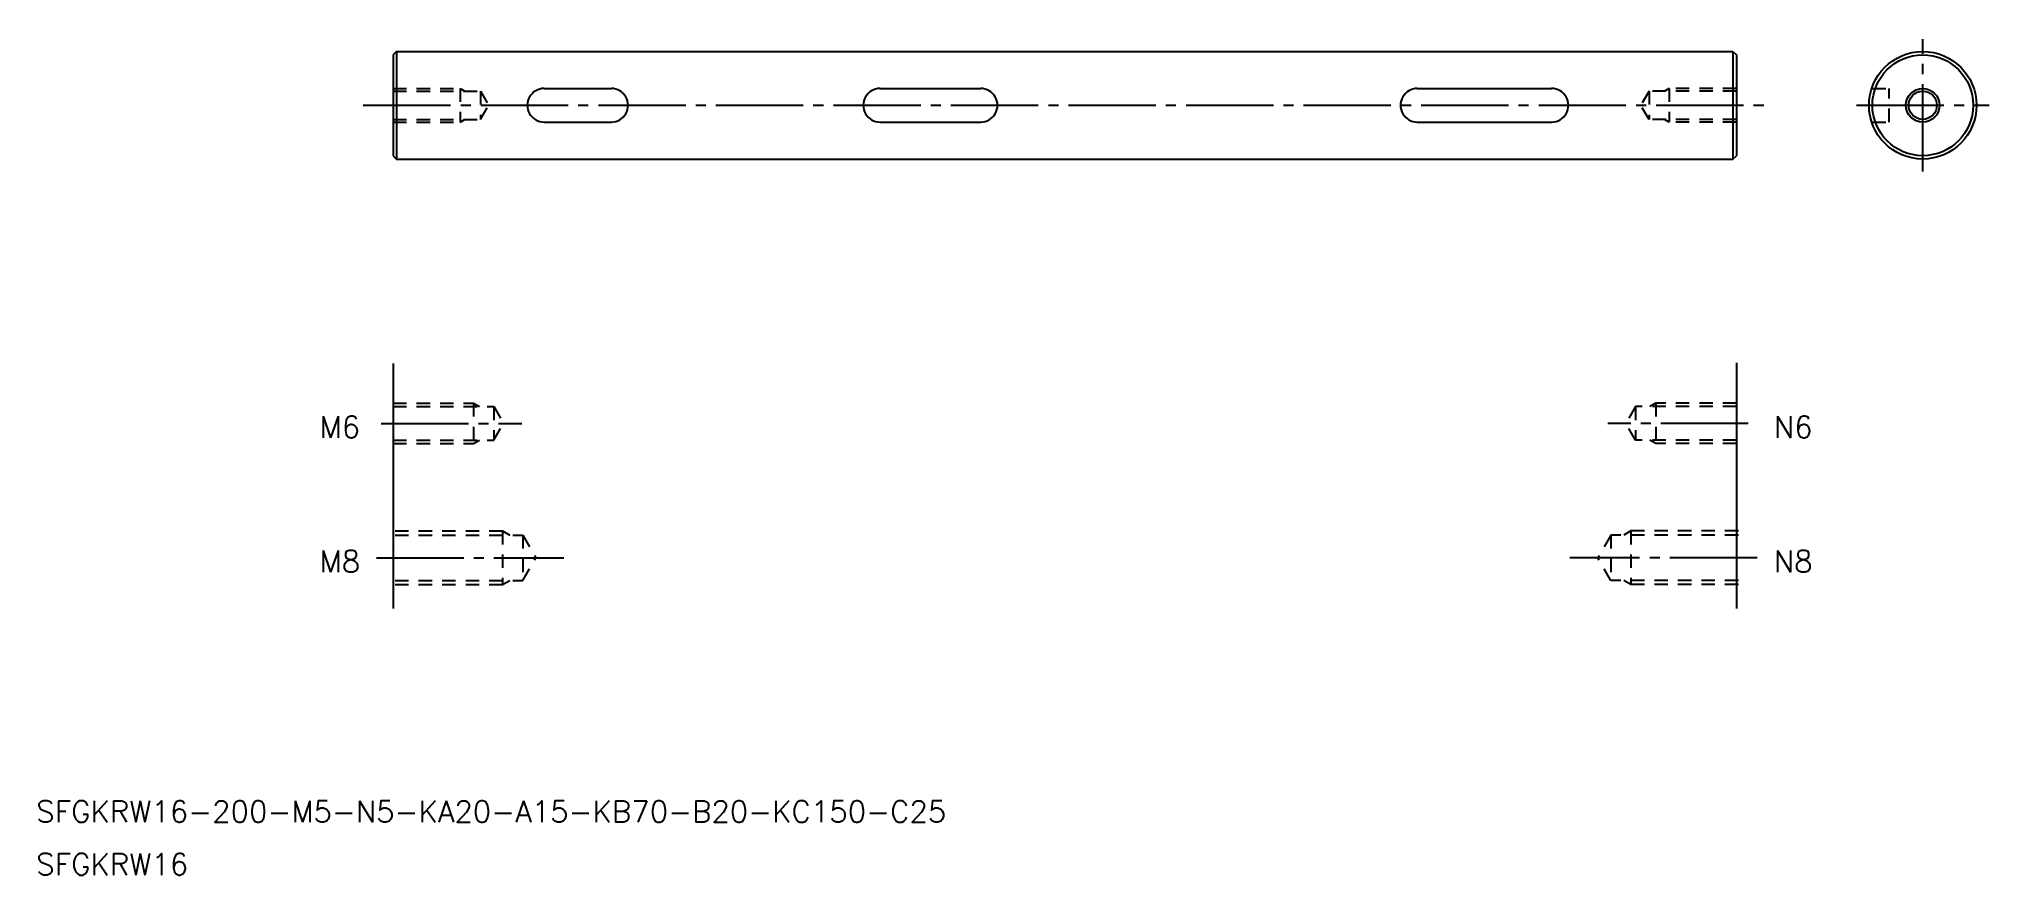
# Model space of a CAD drawing. Extents: x 34 to 324, y -111 to 14.
import ezdxf

# ---------------------------------------------------------------- set-up
doc = ezdxf.new("R2010")
doc.units = 0
doc.linetypes.add('CENTER', pattern=[17.5, 13, -1.5, 1.5, -1.5])
doc.linetypes.add('DASHED', pattern=[3.5, 2, -1.5])
doc.layers.get('0').update_dxf_attribs({"linetype": 'CONTINUOUS'})
doc.layers.add('CENTER', color=1, linetype='CENTER')
doc.styles.get("Standard").update_dxf_attribs({"font": 'txt.shx', "bigfont": '@extfont2.shx'})

msp = doc.modelspace()

# ---------------------------------------------------------------- linework, layer by layer
at = {"color": 7, "linetype": 'CONTINUOUS'}
for p, q in [((87.11, 11.71), (86.61, 11.21)), ((87.11, 11.71), (286.11, 11.71)), ((87.11, 11.71), (87.11, -4.29)), ((286.11, 11.71), (286.11, -4.29)), ((286.11, 11.71), (286.61, 11.21)), ((86.61, 11.21), (86.61, -3.79)), ((286.61, 11.21), (286.61, -3.79)), ((109.11, 6.21), (119.11, 6.21)), ((159.11, 6.21), (174.11, 6.21)), ((239.11, 6.21), (259.11, 6.21)), ((286.61, 7.21), (286.61, 7.21)), ((286.61, 3.71), (286.61, 3.71)), ((109.11, 1.21), (119.11, 1.21)), ((159.11, 1.21), (174.11, 1.21)), ((239.11, 1.21), (259.11, 1.21)), ((86.61, -3.79), (87.11, -4.29)), ((87.11, -4.29), (286.11, -4.29)), ((286.11, -4.29), (286.61, -3.79)), ((86.61, -34.72), (86.61, -71.17)), ((286.61, -34.63), (286.61, -71.17))]:
    msp.add_line(p, q, dxfattribs=at)
at = {"color": 3, "linetype": 'DASHED'}
for p, q in [((86.61, 6.21), (96.61, 6.21)), ((86.61, 5.81), (99.61, 5.81)), ((96.61, 6.21), (96.61, 1.21)), ((96.61, 6.21), (97.22, 5.86)), ((99.61, 5.81), (99.61, 1.61)), ((99.61, 5.81), (100.82, 3.71)), ((273.61, 5.81), (272.4, 3.71)), ((273.61, 5.81), (273.61, 1.61)), ((286.61, 5.81), (273.61, 5.81)), ((276.61, 6.21), (276, 5.86)), ((276.61, 6.21), (276.61, 1.21)), ((286.61, 6.21), (276.61, 6.21)), ((306.87, 6.21), (309.37, 6.21)), ((309.37, 1.21), (309.37, 6.21)), ((99.61, 1.61), (100.82, 3.71)), ((273.61, 1.61), (272.4, 3.71)), ((86.61, 1.61), (99.61, 1.61)), ((86.61, 1.21), (96.61, 1.21)), ((96.61, 1.21), (97.22, 1.56)), ((286.61, 1.61), (273.61, 1.61)), ((276.61, 1.21), (276, 1.56)), ((286.61, 1.21), (276.61, 1.21)), ((306.87, 1.21), (309.37, 1.21)), ((86.61, -40.63), (98.61, -40.63)), ((98.61, -40.63), (98.61, -46.63)), ((98.61, -40.63), (99.48, -41.13)), ((274.61, -40.63), (273.74, -41.13)), ((286.61, -40.63), (274.61, -40.63)), ((274.61, -40.63), (274.61, -46.63)), ((86.61, -41.13), (101.61, -41.13)), ((101.61, -41.13), (103.05, -43.63)), ((101.61, -41.13), (101.61, -46.13)), ((271.61, -41.13), (270.17, -43.63)), ((286.61, -41.13), (271.61, -41.13)), ((271.61, -41.13), (271.61, -46.13)), ((86.61, -46.13), (101.61, -46.13)), ((98.61, -46.63), (99.48, -46.13)), ((101.61, -46.13), (103.05, -43.63)), ((271.61, -46.13), (270.17, -43.63)), ((286.61, -46.13), (271.61, -46.13)), ((274.61, -46.63), (273.74, -46.13)), ((86.61, -46.63), (98.61, -46.63)), ((286.61, -46.63), (274.61, -46.63)), ((86.92, -59.63), (102.92, -59.63)), ((86.92, -60.26), (105.92, -60.26)), ((102.92, -59.63), (102.92, -67.63)), ((102.92, -59.63), (104.01, -60.26)), ((105.92, -60.26), (105.92, -67.01)), ((105.92, -60.26), (107.87, -63.63)), ((267.92, -60.26), (265.97, -63.63)), ((286.92, -60.26), (267.92, -60.26)), ((267.92, -60.26), (267.92, -67.01)), ((270.92, -59.63), (269.84, -60.26)), ((286.92, -59.63), (270.92, -59.63)), ((270.92, -59.63), (270.92, -67.63)), ((105.92, -67.01), (107.87, -63.63)), ((267.92, -67.01), (265.97, -63.63)), ((86.92, -67.01), (105.92, -67.01)), ((86.92, -67.63), (102.92, -67.63)), ((102.92, -67.63), (104.01, -67.01)), ((286.92, -67.01), (267.92, -67.01)), ((270.92, -67.63), (269.84, -67.01)), ((286.92, -67.63), (270.92, -67.63))]:
    msp.add_line(p, q, dxfattribs=at)
at = {"color": 7, "linetype": 'CONTINUOUS'}
for radius in [8, 7.5, 2.1]:
    msp.add_circle((314.37, 3.71), radius, dxfattribs=at)
at = {"color": 3, "linetype": 'CONTINUOUS'}
msp.add_circle((314.37, 3.71), 2.5, dxfattribs=at)
at = {"color": 7, "linetype": 'CONTINUOUS'}
for centre, start, end in [((109.11, 3.71), 89.9874, 270), ((119.11, 3.71), 270, 90.0126), ((159.11, 3.71), 89.9874, 270), ((174.11, 3.71), 270, 90.0126), ((239.11, 3.71), 89.9874, 270), ((259.11, 3.71), 270, 90.0126)]:
    msp.add_arc(centre, 2.5, start, end, dxfattribs=at)
at = {"layer": 'CENTER', "color": 1, "linetype": 'CENTER'}
for p, q in [((314.37, -6.14), (314.37, 13.57)), ((82.18, 3.71), (291.04, 3.71)), ((304.52, 3.71), (324.23, 3.71)), ((84.83, -43.63), (105.76, -43.63)), ((288.39, -43.63), (267.46, -43.63)), ((84.13, -63.63), (112.04, -63.63)), ((289.71, -63.63), (261.81, -63.63))]:
    msp.add_line(p, q, dxfattribs=at)

# ---------------------------------------------------------------- texts
for s, p in [('M6', (75.67, -45.76)), ('N6', (292.21, -45.76)), ('M8', (75.67, -65.76)), ('N8', (292.21, -65.76)), ('SFGKRW16-200-M5-N5-KA20-A15-KB70-B20-KC150-C25', (33.48, -103)), ('SFGKRW16', (33.48, -110.84))]:
    msp.add_text(s, height=3.2).set_placement(p)

doc.saveas('drawing.dxf')
